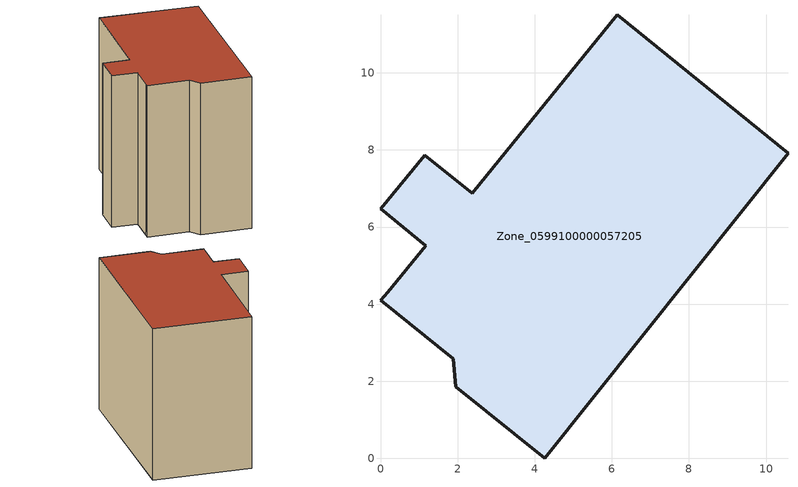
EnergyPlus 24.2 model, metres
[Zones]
Zone_0599100000057205
 floor ground (C_G): 10.57,7.92 4.26,0 1.95,1.86 1.89,2.58 0.01,4.1 0.19,4.31 1.17,5.51 0,6.47 1.15,7.86 2.38,6.88 6.14,11.51 z0
 wall outside (C_F): 4.26,0 10.57,7.92 6.14,11.51 2.38,6.88 1.15,7.86 0,6.47 1.17,5.51 0.19,4.31 0.01,4.1 1.89,2.58 1.95,1.86 4.26,0 z0:9.14
 roof outside (C_R): 2.38,6.88 1.15,7.86 0,6.47 1.17,5.51 0.19,4.31 0.01,4.1 1.89,2.58 1.95,1.86 4.26,0 10.57,7.92 6.14,11.51 z9.14
[BUILDING]
Pand.0599100000057205: North Axis=0; Terrain=City; Loads Convergence Tolerance Value=0.04; Temperature Convergence Tolerance Value=0.4; Solar Distribution=FullExterior; Maximum Number of Warmup Days=25; Minimum Number of Warmup Days=1
[Site:Location]
Rotterdam.The.Hague.AP_ZH_NLD Design_Conditions: Latitude=51.96; Longitude=4.45; Time Zone=1; Elevation=-4.5
[SITE:GROUNDTEMPERATURE:BUILDINGSURFACE]
18, 18, 18, 18, 18, 18, 18, 18, 18, 18, 18, 18
[MATERIAL] Thermal Absorptance=0.9; Solar Absorptance=0.7; Visible Absorptance=0.7
Name | Roughness | Thickness | Conductivity | Density | Specific Heat
G.TI.1946 | MediumSmooth | 0.15 | 1 | 540 | 1210
F.TI.1946 | Rough | 0.3 | 0.857143 | 1920 | 840
R.TI.1946 | MediumRough | 0.2 | 0.1 | 1500 | 1000
[CONSTRUCTION]
C_G: G.TI.1946
C_F: F.TI.1946
C_R: R.TI.1946
[ZONE]
Zone_0599100000057205: Type=1; Multiplier=1; Ceiling Height=Autocalculate; Volume=Autocalculate; Floor Area=autocalculate; Part of Total Floor Area=Yes
[ZONEINFILTRATION:DESIGNFLOWRATE]
Infil_Zone_0599100000057205: Zone or ZoneList or Space or SpaceList=Zone_0599100000057205; Schedule=AlwaysOn; Design Flow Rate Calculation Method=Flow/Area; Flow Rate per Floor Area=0.003; Constant Term Coefficient=1; Temperature Term Coefficient=0; Velocity Term Coefficient=0; Velocity Squared Term Coefficient=0
[HVACTEMPLATE:ZONE:IDEALLOADSAIRSYSTEM]
Zone_0599100000057205: Maximum Heating Supply Air Temperature=50; Minimum Cooling Supply Air Temperature=13; Maximum Heating Supply Air Humidity Ratio=0.0156; Minimum Cooling Supply Air Humidity Ratio=0.0077; Heating Limit=NoLimit; Cooling Limit=NoLimit; Dehumidification Control Type=ConstantSensibleHeatRatio; Cooling Sensible Heat Ratio=0.7; Dehumidification Setpoint=60; Humidification Control Type=None; Humidification Setpoint=30; Outdoor Air Method=None; Outdoor Air Flow Rate per Person=0.00944; Outdoor Air Flow Rate per Zone Floor Area=0; Outdoor Air Flow Rate per Zone=0; Demand Controlled Ventilation Type=None; Outdoor Air Economizer Type=NoEconomizer; Heat Recovery Type=None; Sensible Heat Recovery Effectiveness=0.7; Latent Heat Recovery Effectiveness=0.65
[ZONECONTROL:THERMOSTAT]
ThermostatControl_Zone_0599100000057205: Zone or ZoneList=Zone_0599100000057205; Control Type Schedule=DualSetpointControlType; Control 1=Thermostat_Zone_0599100000057205; Temperature Difference Between Cutout And Setpoint=0
[THERMOSTATSETPOINT:DUALSETPOINT]
Thermostat_Zone_0599100000057205: Heating Setpoint Temperature Schedule=HeatingSetpoint_Zone_0599100000057205; Cooling Setpoint Temperature Schedule=CoolingSetpoint_Zone_0599100000057205
[SCHEDULE:COMPACT]
HeatingSetpoint_Zone_0599100000057205: Through: 12/31, For: AllDays, Until: 24:00, 21
CoolingSetpoint_Zone_0599100000057205: Through: 12/31, For: AllDays, Until: 24:00, 24
DualSetpointControlType: Through: 12/31, For: AllDays, Until: 24:00, 4
AlwaysOn: Through: 12/31, For: AllDays, Until: 24:00, 1
